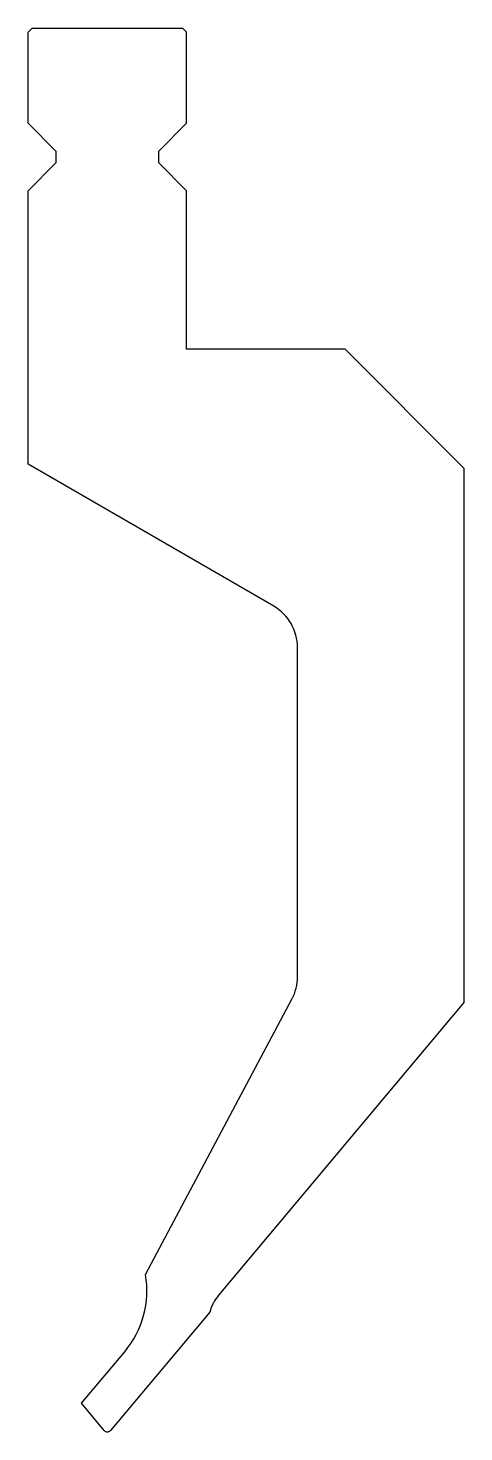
# Model space of a CAD drawing. Header units: metres. Extents: x 78 to 133, y 73 to 250.
import ezdxf

# ---------------------------------------------------------------- set-up
doc = ezdxf.new("R2010")
doc.units = ezdxf.units.M

msp = doc.modelspace()

# ---------------------------------------------------------------- linework, layer by layer
for p, q in [((78.484449, 249.575424), (77.984449, 249.075424)), ((78.484449, 249.575424), (97.484449, 249.575424)), ((97.984449, 249.075424), (97.484449, 249.575424)), ((77.984449, 237.575424), (77.984449, 249.075424)), ((97.984449, 237.575424), (97.984449, 249.075424)), ((77.984449, 237.575424), (81.484449, 234.075424)), ((94.484449, 234.075424), (97.984449, 237.575424)), ((81.484449, 234.075424), (81.484449, 232.575424)), ((94.484449, 232.575424), (94.484449, 234.075424)), ((81.484449, 232.575424), (77.984449, 229.075424)), ((97.984449, 229.075424), (94.484449, 232.575424)), ((77.984449, 194.579435), (77.984449, 229.075424)), ((97.984449, 209.075424), (97.984449, 229.075424)), ((117.984449, 209.075424), (97.984449, 209.075424)), ((132.984449, 194.075424), (117.984449, 209.075424)), ((108.984449, 176.681576), (77.984449, 194.579435)), ((132.984449, 194.075424), (132.984449, 126.704335)), ((111.984449, 129.965424), (111.984449, 171.485424)), ((92.814736, 92.41647), (111.282135, 127.148594)), ((132.984449, 126.704335), (102.060219, 89.850273)), ((100.901891, 87.691969), (88.367471, 72.75403)), ((84.719743, 76.188287), (90.176983, 82.691972)), ((87.601427, 72.75403), (84.719743, 76.188287))]:
    msp.add_line(p, q)
for centre, radius, start, end in [((105.984449, 171.485424), 6, 0, 60), ((105.984449, 129.965424), 6, 332, 0), ((80.984449, 90.405424), 12, 320, 9.64756), ((106.656486, 85.993547), 6, 140, 163.556464), ((87.984449, 73.075424), 0.5, 220, 320)]:
    msp.add_arc(centre, radius, start, end)

doc.saveas('drawing.dxf')
